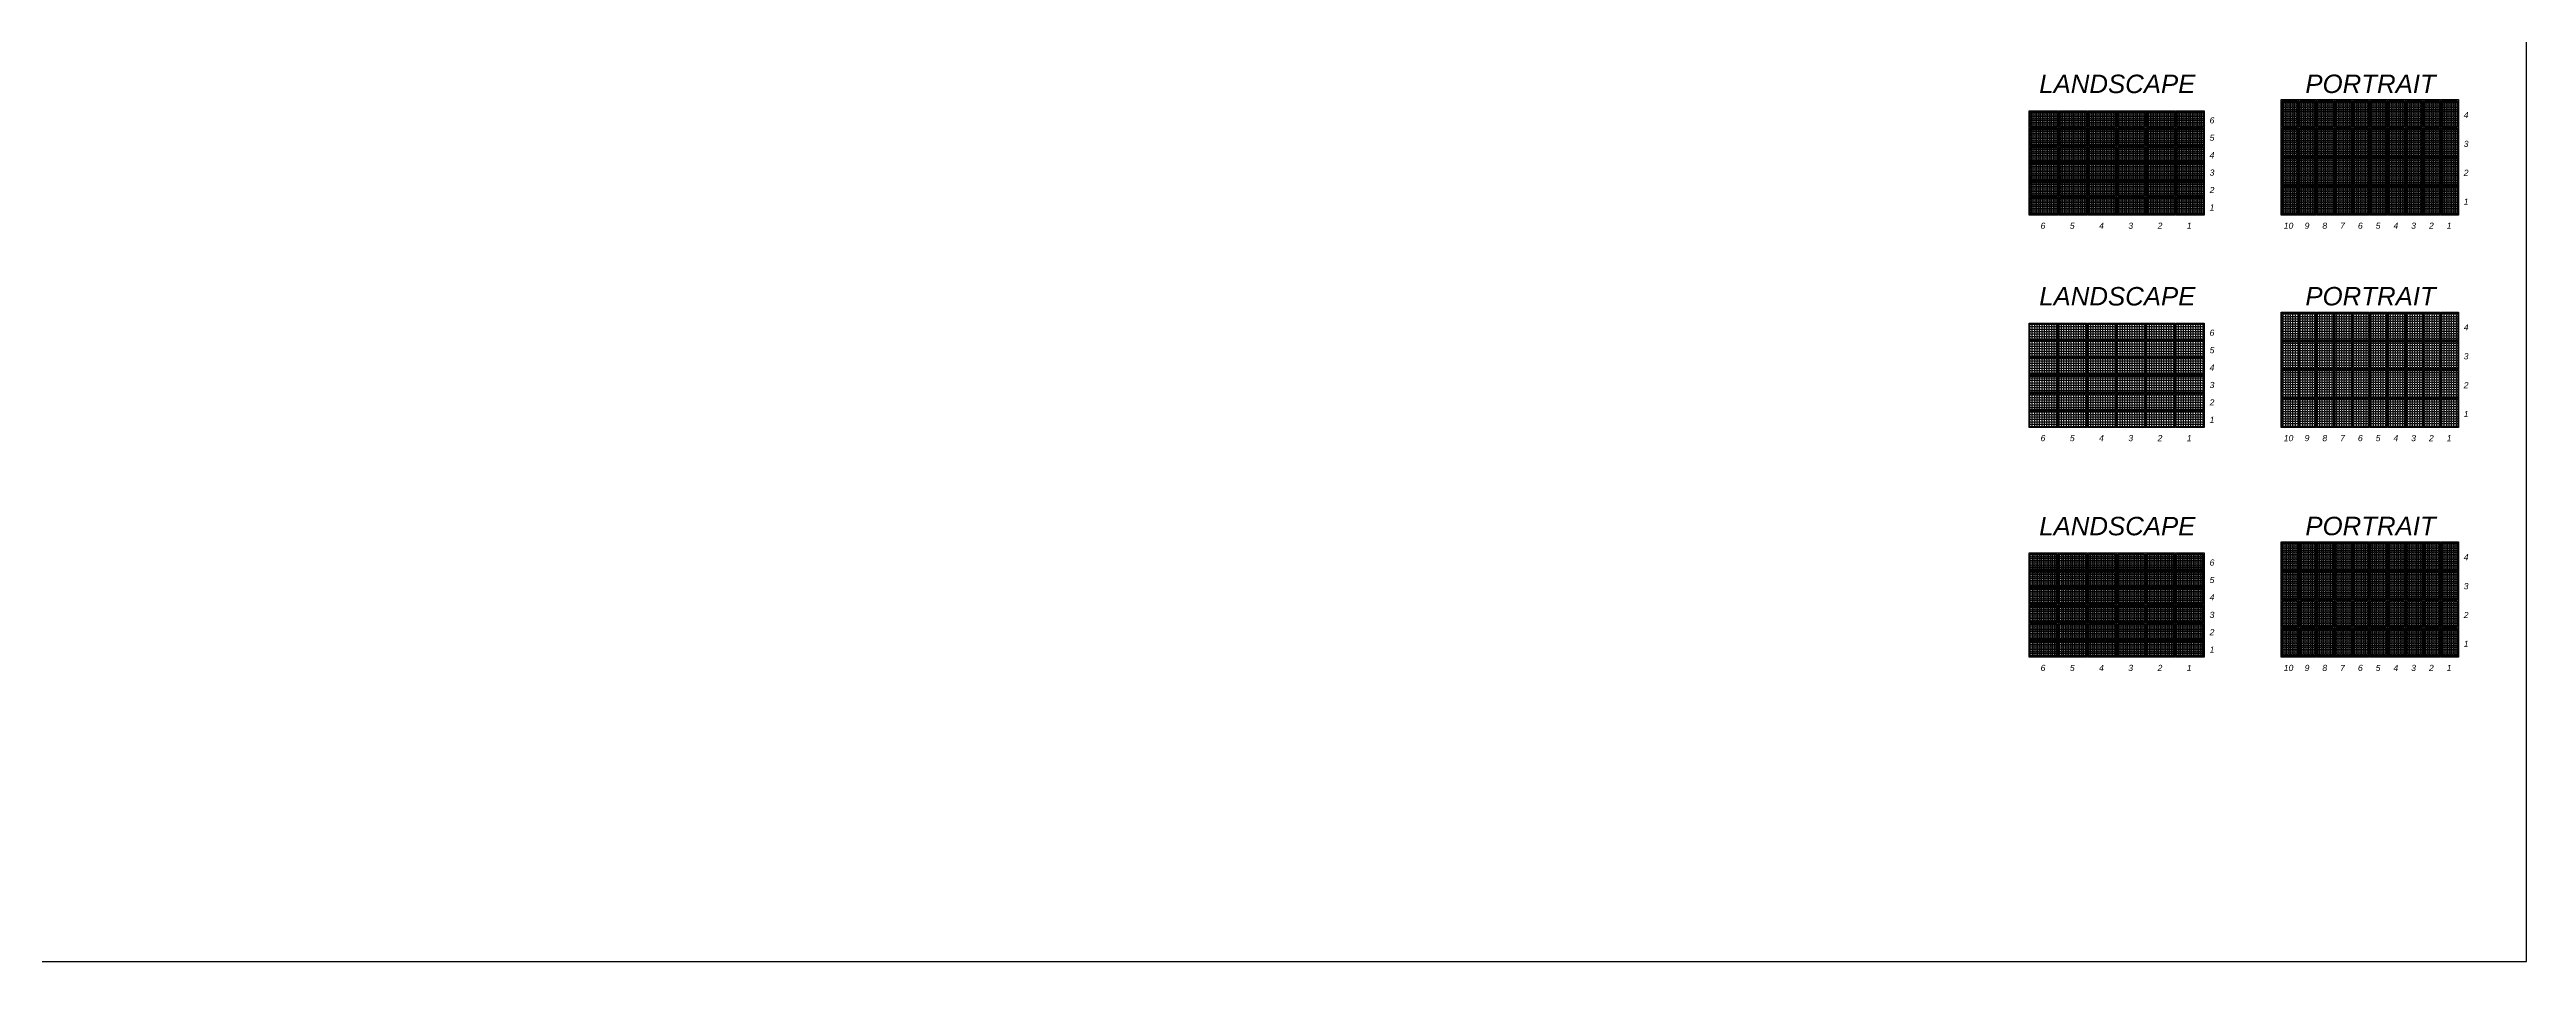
# Model space of a CAD drawing. Header units: feet. Extents: x -13431 to 10063, y 8893 to 29871.
# Drawn here: x -1684 to 3901, y 13448 to 15505 of the extents above; entities that cross this region are included whole.
import ezdxf

# ---------------------------------------------------------------- set-up
doc = ezdxf.new("R2010")
doc.units = ezdxf.units.FT
doc.header["$MEASUREMENT"] = 0
doc.layers.add('LOCKED (NO PRINT)', color=7, linetype='Continuous', plot=False)
doc.layers.add('MODULE HATCH', color=7, linetype='Continuous')
doc.layers.add('Z - HANWAH 250 HATCH', color=9, linetype='Continuous')
doc.styles.add('style1', font='ariali.ttf')

# ---------------------------------------------------------------- blocks, each defined once
blk = doc.blocks.new('A$C21D606E8')
h = blk.add_hatch()
h.set_pattern_fill('ANGLE', color=9, scale=15)
h.set_pattern_definition([(0, (3.5336, 3.3967), (0, 4.125), [3, -1.125]), (90, (3.5336, 3.3967), (-4.125, 3e-16), [3, -1.125])])
h.paths.add_polyline_path([(-15.7, 25), (-15.7, -34.9), (18.3, -34.9), (18.3, 25)])
at = {"layer": 'Z - HANWAH 250 HATCH', "color": 94, "linetype": 'Continuous', "flags": 128}
for points in [[(20.9, -37.4), (-18.2, -37.4), (-18.2, 27.5), (20.9, 27.5)], [(18.3, -34.9), (-15.7, -34.9), (-15.7, 25), (18.3, 25)]]:
    blk.add_lwpolyline(points, close=True, dxfattribs=at)
blk = doc.blocks.new('A$C167A51BE')
h = blk.add_hatch()
h.set_pattern_fill('ANGLE', color=9, scale=15, angle=-90)
h.set_pattern_definition([(270, (6.3435, 2.299), (4.125, -8e-16), [3, -1.125]), (360, (6.3435, 2.299), (1e-15, 4.125), [3, -1.125])])
h.paths.add_polyline_path([(28, 21.5), (-32, 21.5), (-32, -12.5), (28, -12.5)])
at = {"layer": 'Z - HANWAH 250 HATCH', "color": 94, "linetype": 'Continuous', "flags": 128}
for points in [[(-34.5, -15), (-34.5, 24), (30.5, 24), (30.5, -15)], [(-32, -12.5), (-32, 21.5), (28, 21.5), (28, -12.5)]]:
    blk.add_lwpolyline(points, close=True, dxfattribs=at)
blk = doc.blocks.new('A$C6EF85B4C')
h = blk.add_hatch()
h.set_pattern_fill('ANGLE', color=9, scale=15)
h.set_pattern_definition([(0, (0, 0), (0, 4.125), [3, -1.125]), (90, (0, 0), (-4.125, 3e-16), [3, -1.125])])
h.paths.add_polyline_path([(-19.2, 21.6), (-19.2, -38.3), (14.8, -38.3), (14.8, 21.6)])
at = {"layer": 'Z - HANWAH 250 HATCH', "color": 7, "linetype": 'Continuous', "flags": 128}
blk.add_lwpolyline([(17.3, -40.8), (-21.7, -40.8), (-21.7, 24.1), (17.3, 24.1)], close=True, dxfattribs=at)
at = {"layer": 'Z - HANWAH 250 HATCH', "color": 8, "linetype": 'Continuous', "flags": 128}
blk.add_lwpolyline([(14.8, -38.3), (-19.2, -38.3), (-19.2, 21.6), (14.8, 21.6)], close=True, dxfattribs=at)
blk = doc.blocks.new('A$C20456FC4')
at = {"layer": 'Z - HANWAH 250 HATCH'}
h = blk.add_hatch(dxfattribs=at)
h.set_pattern_fill('ANGLE', color=256, scale=20)
h.set_pattern_definition([(0, (8.925, 25.2446), (0, 5.5), [4, -1.5]), (90, (8.925, 25.2446), (-5.5, 3e-16), [4, -1.5])])
h.paths.add_polyline_path([(24.7, 47.9), (-11.3, 47.9), (-11.3, -14.1), (24.7, -14.1)])
at = {"layer": 'Z - HANWAH 250 HATCH', "color": 10, "linetype": 'Continuous', "flags": 128}
blk.add_lwpolyline([(26.2, -15.6), (-12.8, -15.6), (-12.8, 49.4), (26.2, 49.4)], close=True, dxfattribs=at)
at = {"layer": 'Z - HANWAH 250 HATCH', "color": 1, "linetype": 'Continuous', "flags": 128}
blk.add_lwpolyline([(24.7, -14.1), (-11.3, -14.1), (-11.3, 47.9), (24.7, 47.9)], close=True, dxfattribs=at)

msp = doc.modelspace()

# ---------------------------------------------------------------- linework, layer by layer
at = {"layer": 'LOCKED (NO PRINT)', "color": 7}
msp.add_lwpolyline([(3901.35, 13447.59), (3901.35, 15535.8), (2229.07, 15535.8), (2229.07, 23025.69), (-13430.82, 23025.69), (-13430.82, 13447.59), (3901.35, 13447.59)], dxfattribs=at)

# ---------------------------------------------------------------- block references
for p in [(3361.15, 14863.19), (3401.2, 14863.19), (3441.25, 14863.19), (3481.3, 14863.19), (3521.35, 14863.19), (3561.4, 14863.19), (3601.45, 14863.19), (3641.5, 14863.19), (3681.55, 14863.19), (3721.6, 14863.19), (3361.15, 14797.99), (3401.2, 14797.99), (3441.25, 14797.99), (3481.3, 14797.99), (3521.35, 14797.99), (3561.4, 14797.99), (3601.45, 14797.99), (3641.5, 14797.99), (3681.55, 14797.99), (3721.6, 14797.99), (3361.15, 14732.79), (3401.2, 14732.79), (3441.25, 14732.79), (3481.3, 14732.79), (3521.35, 14732.79), (3561.4, 14732.79), (3601.45, 14732.79), (3641.5, 14732.79), (3681.55, 14732.79), (3721.6, 14732.79), (3361.15, 14667.59), (3401.2, 14667.59), (3441.25, 14667.59), (3481.3, 14667.59), (3521.35, 14667.59), (3561.4, 14667.59), (3601.45, 14667.59), (3641.5, 14667.59), (3681.55, 14667.59), (3721.6, 14667.59)]:
    msp.add_blockref('A$C20456FC4', p)
at = {"rotation": 270}
for p in [(2795.66, 14874.75), (2861.61, 14874.75), (2927.56, 14874.75), (2993.51, 14874.75), (3059.46, 14874.75), (3125.41, 14874.75), (2795.66, 14835.45), (2795.66, 14796.15), (2861.61, 14835.45), (2861.61, 14796.15), (2927.56, 14835.45), (2927.56, 14796.15), (2993.51, 14835.45), (2993.51, 14796.15), (3059.46, 14835.45), (3059.46, 14796.15), (3125.41, 14835.45), (3125.41, 14796.15), (2795.66, 14756.85), (2861.61, 14756.85), (2927.56, 14756.85), (2993.51, 14756.85), (3059.46, 14756.85), (3125.41, 14756.85), (2795.66, 14717.55), (2795.66, 14678.25), (2861.61, 14717.55), (2861.61, 14678.25), (2927.56, 14717.55), (2927.56, 14678.25), (2993.51, 14717.55), (2993.51, 14678.25), (3059.46, 14717.55), (3059.46, 14678.25), (3125.41, 14717.55), (3125.41, 14678.25)]:
    msp.add_blockref('A$C20456FC4', p, dxfattribs=at)
at = {"color": 3}
for name, p in [('A$C167A51BE', (2814.56, 14345.15)), ('A$C167A51BE', (2880.51, 14345.15)), ('A$C167A51BE', (2946.46, 14345.15)), ('A$C167A51BE', (3012.41, 14345.15)), ('A$C167A51BE', (3078.36, 14345.15)), ('A$C167A51BE', (3144.31, 14345.15)), ('A$C21D606E8', (3366.54, 14366.66)), ('A$C21D606E8', (3406.59, 14366.66)), ('A$C21D606E8', (3446.64, 14366.66)), ('A$C21D606E8', (3486.69, 14366.66)), ('A$C21D606E8', (3526.74, 14366.66)), ('A$C21D606E8', (3566.79, 14366.66)), ('A$C21D606E8', (3606.84, 14366.66)), ('A$C21D606E8', (3646.89, 14366.66)), ('A$C21D606E8', (3686.94, 14366.66)), ('A$C21D606E8', (3726.99, 14366.66)), ('A$C167A51BE', (2814.56, 14305.85)), ('A$C167A51BE', (2880.51, 14305.85)), ('A$C167A51BE', (2946.46, 14305.85)), ('A$C167A51BE', (3012.41, 14305.85)), ('A$C167A51BE', (3078.36, 14305.85)), ('A$C167A51BE', (3144.31, 14305.85)), ('A$C21D606E8', (3366.54, 14301.46)), ('A$C21D606E8', (3406.59, 14301.46)), ('A$C21D606E8', (3446.64, 14301.46)), ('A$C21D606E8', (3486.69, 14301.46)), ('A$C21D606E8', (3526.74, 14301.46)), ('A$C21D606E8', (3566.79, 14301.46)), ('A$C21D606E8', (3606.84, 14301.46)), ('A$C21D606E8', (3646.89, 14301.46)), ('A$C21D606E8', (3686.94, 14301.46)), ('A$C21D606E8', (3726.99, 14301.46)), ('A$C167A51BE', (2814.56, 14266.55)), ('A$C167A51BE', (2814.56, 14227.25)), ('A$C167A51BE', (2880.51, 14266.55)), ('A$C167A51BE', (2880.51, 14227.25)), ('A$C167A51BE', (2946.46, 14266.55)), ('A$C167A51BE', (2946.46, 14227.25)), ('A$C167A51BE', (3012.41, 14266.55)), ('A$C167A51BE', (3012.41, 14227.25)), ('A$C167A51BE', (3078.36, 14266.55)), ('A$C167A51BE', (3078.36, 14227.25)), ('A$C167A51BE', (3144.31, 14266.55)), ('A$C167A51BE', (3144.31, 14227.25)), ('A$C21D606E8', (3366.54, 14236.26)), ('A$C21D606E8', (3406.59, 14236.26)), ('A$C21D606E8', (3446.64, 14236.26)), ('A$C21D606E8', (3486.69, 14236.26)), ('A$C21D606E8', (3526.74, 14236.26)), ('A$C21D606E8', (3566.79, 14236.26)), ('A$C21D606E8', (3606.84, 14236.26)), ('A$C21D606E8', (3646.89, 14236.26)), ('A$C21D606E8', (3686.94, 14236.26)), ('A$C21D606E8', (3726.99, 14236.26)), ('A$C167A51BE', (2814.56, 14187.95)), ('A$C167A51BE', (2880.51, 14187.95)), ('A$C167A51BE', (2946.46, 14187.95)), ('A$C167A51BE', (3012.41, 14187.95)), ('A$C167A51BE', (3078.36, 14187.95)), ('A$C167A51BE', (3144.31, 14187.95)), ('A$C21D606E8', (3366.54, 14171.06)), ('A$C21D606E8', (3406.59, 14171.06)), ('A$C21D606E8', (3446.64, 14171.06)), ('A$C21D606E8', (3486.69, 14171.06)), ('A$C21D606E8', (3526.74, 14171.06)), ('A$C21D606E8', (3566.79, 14171.06)), ('A$C21D606E8', (3606.84, 14171.06)), ('A$C21D606E8', (3646.89, 14171.06)), ('A$C21D606E8', (3686.94, 14171.06)), ('A$C21D606E8', (3726.99, 14171.06)), ('A$C167A51BE', (2814.56, 14148.65)), ('A$C167A51BE', (2880.51, 14148.65)), ('A$C167A51BE', (2946.46, 14148.65)), ('A$C167A51BE', (3012.41, 14148.65)), ('A$C167A51BE', (3078.36, 14148.65)), ('A$C167A51BE', (3144.31, 14148.65))]:
    msp.add_blockref(name, p, dxfattribs=at)
at = {"layer": 'MODULE HATCH', "linetype": 'Continuous', "rotation": 270}
for p in [(2820.91, 15344.9), (2886.86, 15344.9), (2952.81, 15344.9), (3018.76, 15344.9), (3084.71, 15344.9), (3150.66, 15344.9), (2820.91, 15305.6), (2886.86, 15305.6), (2952.81, 15305.6), (3018.76, 15305.6), (3084.71, 15305.6), (3150.66, 15305.6), (2820.91, 15266.3), (2820.91, 15227), (2886.86, 15266.3), (2886.86, 15227), (2952.81, 15266.3), (2952.81, 15227), (3018.76, 15266.3), (3018.76, 15227), (3084.71, 15266.3), (3084.71, 15227), (3150.66, 15266.3), (3150.66, 15227), (2820.91, 15187.7), (2886.86, 15187.7), (2952.81, 15187.7), (3018.76, 15187.7), (3084.71, 15187.7), (3150.66, 15187.7), (2820.91, 15148.4), (2886.86, 15148.4), (2952.81, 15148.4), (3018.76, 15148.4), (3084.71, 15148.4), (3150.66, 15148.4)]:
    msp.add_blockref('A$C6EF85B4C', p, dxfattribs=at)
at = {"layer": 'MODULE HATCH', "linetype": 'Continuous'}
for p in [(3370.07, 15367.51), (3410.12, 15367.51), (3450.17, 15367.51), (3490.22, 15367.51), (3530.27, 15367.51), (3570.32, 15367.51), (3610.37, 15367.51), (3650.42, 15367.51), (3690.47, 15367.51), (3730.52, 15367.51), (3370.07, 15302.31), (3410.12, 15302.31), (3450.17, 15302.31), (3490.22, 15302.31), (3530.27, 15302.31), (3570.32, 15302.31), (3610.37, 15302.31), (3650.42, 15302.31), (3690.47, 15302.31), (3730.52, 15302.31), (3370.07, 15237.11), (3410.12, 15237.11), (3450.17, 15237.11), (3490.22, 15237.11), (3530.27, 15237.11), (3570.32, 15237.11), (3610.37, 15237.11), (3650.42, 15237.11), (3690.47, 15237.11), (3730.52, 15237.11), (3370.07, 15171.91), (3410.12, 15171.91), (3450.17, 15171.91), (3490.22, 15171.91), (3530.27, 15171.91), (3570.32, 15171.91), (3610.37, 15171.91), (3650.42, 15171.91), (3690.47, 15171.91), (3730.52, 15171.91)]:
    msp.add_blockref('A$C6EF85B4C', p, dxfattribs=at)

# ---------------------------------------------------------------- texts
at = {"layer": 'LOCKED (NO PRINT)', "style": 'style1'}
for s, height, p in [('LANDSCAPE ', 41.624, (2802.66, 15406.38)), ('PORTRAIT', 41.624, (3402.84, 15406.55)), ('4', 13.87, (3759.93, 15350.07)), ('5', 13.87, (3186.87, 15298.72)), ('6', 13.87, (3186.87, 15338.02)), ('4', 13.87, (3186.87, 15259.42)), ('3', 13.87, (3759.93, 15284.87)), ('2', 13.87, (3186.87, 15180.82)), ('3', 13.87, (3186.87, 15220.12)), ('2', 13.87, (3759.93, 15219.67)), ('1', 13.87, (3186.87, 15141.52)), ('1', 13.87, (3759.93, 15154.47)), ('6', 13.87, (2805.81, 15100.29)), ('5', 13.87, (2871.76, 15100.29)), ('4', 13.87, (2937.71, 15100.29)), ('3', 13.87, (3003.66, 15100.29)), ('2', 13.87, (3069.61, 15100.29)), ('1', 13.87, (3135.56, 15100.29)), ('10', 13.875, (3354.11, 15100.29)), ('9', 13.87, (3401.17, 15100.29)), ('8', 13.87, (3441.22, 15100.29)), ('7', 13.87, (3481.27, 15100.29)), ('6', 13.87, (3521.32, 15100.29)), ('5', 13.87, (3561.37, 15100.29)), ('4', 13.87, (3601.42, 15100.29)), ('3', 13.87, (3641.47, 15100.29)), ('2', 13.87, (3681.52, 15100.29)), ('1', 13.87, (3721.57, 15100.29)), ('LANDSCAPE ', 41.624, (2802.66, 14927.31)), ('PORTRAIT', 41.624, (3402.84, 14927.48)), ('6', 13.87, (3186.87, 14858.95)), ('4', 13.87, (3759.93, 14871)), ('5', 13.87, (3186.87, 14819.65)), ('3', 13.87, (3759.93, 14805.8)), ('4', 13.87, (3186.87, 14780.35)), ('3', 13.87, (3186.87, 14741.05)), ('2', 13.87, (3759.93, 14740.6)), ('2', 13.87, (3186.87, 14701.75)), ('1', 13.87, (3759.93, 14675.4)), ('6', 13.87, (2805.81, 14621.21)), ('5', 13.87, (2871.76, 14621.21)), ('4', 13.87, (2937.71, 14621.21)), ('3', 13.87, (3003.66, 14621.21)), ('2', 13.87, (3069.61, 14621.21)), ('1', 13.87, (3135.56, 14621.21)), ('1', 13.87, (3186.87, 14662.45)), ('10', 13.875, (3354.11, 14621.21)), ('9', 13.87, (3401.17, 14621.21)), ('8', 13.87, (3441.22, 14621.21)), ('7', 13.87, (3481.27, 14621.21)), ('6', 13.87, (3521.32, 14621.21)), ('5', 13.87, (3561.37, 14621.21)), ('4', 13.87, (3601.42, 14621.21)), ('3', 13.87, (3641.47, 14621.21)), ('2', 13.87, (3681.52, 14621.21)), ('1', 13.87, (3721.57, 14621.21)), ('LANDSCAPE ', 41.624, (2802.66, 14408.93)), ('PORTRAIT', 41.624, (3402.84, 14409.1)), ('6', 13.87, (3186.87, 14340.57)), ('4', 13.87, (3759.93, 14352.62)), ('5', 13.87, (3186.87, 14301.27)), ('3', 13.87, (3759.93, 14287.42)), ('4', 13.87, (3186.87, 14261.97)), ('2', 13.87, (3186.87, 14183.37)), ('3', 13.87, (3186.87, 14222.67)), ('2', 13.87, (3759.93, 14222.22)), ('1', 13.87, (3186.87, 14144.07)), ('1', 13.87, (3759.93, 14157.02)), ('6', 13.87, (2805.81, 14102.83)), ('5', 13.87, (2871.76, 14102.83)), ('4', 13.87, (2937.71, 14102.83)), ('3', 13.87, (3003.66, 14102.83)), ('2', 13.87, (3069.61, 14102.83)), ('1', 13.87, (3135.56, 14102.83)), ('10', 13.875, (3354.11, 14102.83)), ('9', 13.87, (3401.17, 14102.83)), ('8', 13.87, (3441.22, 14102.83)), ('7', 13.87, (3481.27, 14102.83)), ('6', 13.87, (3521.32, 14102.83)), ('5', 13.87, (3561.37, 14102.83)), ('4', 13.87, (3601.42, 14102.83)), ('3', 13.87, (3641.47, 14102.83)), ('2', 13.87, (3681.52, 14102.83)), ('1', 13.87, (3721.57, 14102.83))]:
    msp.add_text(s, height=height, dxfattribs=at).set_placement(p)

doc.saveas('drawing.dxf')
